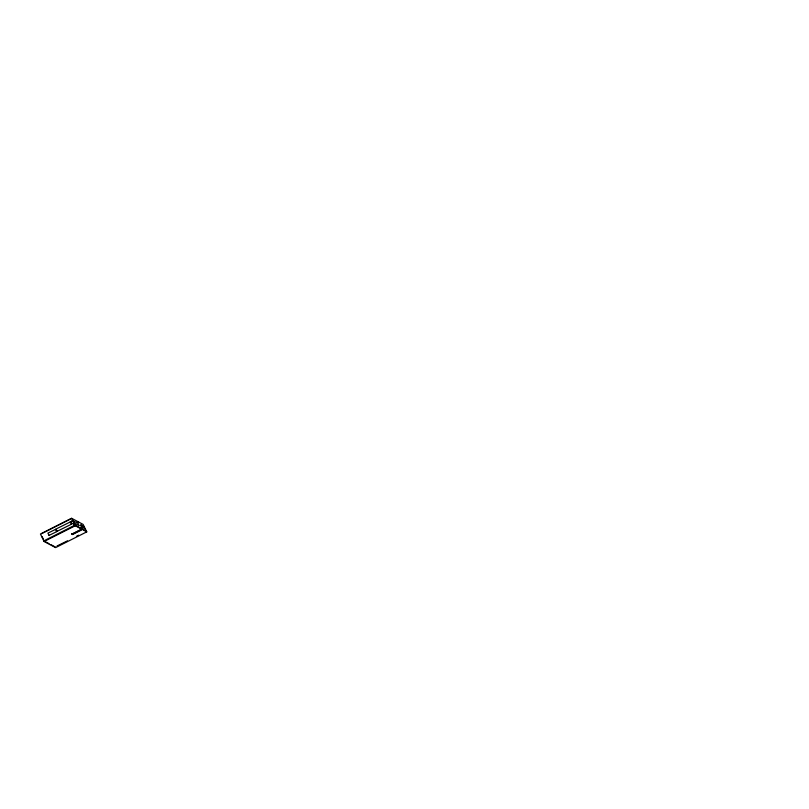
<?xml version="1.0" encoding="UTF-8"?>
<svg xmlns="http://www.w3.org/2000/svg" width="809" height="809" viewBox="0 0 809 809"><rect width="100%" height="100%" fill="white"/><g stroke="black" fill="none" stroke-linecap="round" stroke-linejoin="round"><path stroke-width="1.21" d="M71.627 518.296L40.45 534.051L44.101 541.494L55.599 547.612L86.775 531.857L83.125 524.404L71.627 518.296L75.277 525.749L86.775 531.857M41.421 533.687L60.736 523.929M60.999 523.797L70.889 518.802M49.147 535.477L47.903 533.131L55.568 529.379M57.237 531.382L55.993 529.035L70.343 521.916M70.676 521.623L72.749 520.571L77.876 523.302L78.989 525.577L73.862 522.857L71.799 523.898L70.808 521.684M72.011 521.077L72.871 520.642M49.015 535.406L56.691 531.665M57.105 531.321L71.465 524.202M44.101 541.494L75.277 525.749M80.111 525.385L80.981 524.95L84.237 526.679L83.378 527.124M81.234 527.67L82.093 527.225L85.36 528.965M80.93 527.923L81.79 527.488L82.194 528.317L80.789 526.952L81.79 527.488M81.264 529.369L72.284 533.91L71.698 533.596L72.577 534.527L81.567 529.986L80.981 529.673L72.001 534.213M57.065 545.954L67.541 540.806M76.45 536.306L78.675 535.184M86.472 531.24L74.974 525.132L43.797 540.887L49.025 543.658M51.119 544.77L55.295 546.995M80.981 524.95L82.093 527.225M73.123 523.362L74.236 525.638M70.221 521.856L71.334 524.131M72.122 533.536L72.577 534.527M55.447 529.319L56.559 531.594M42.088 536.61L43.211 538.885M78.251 522.038L77.26 521.512L78.584 522.725L78.251 522.038"/></g></svg>
